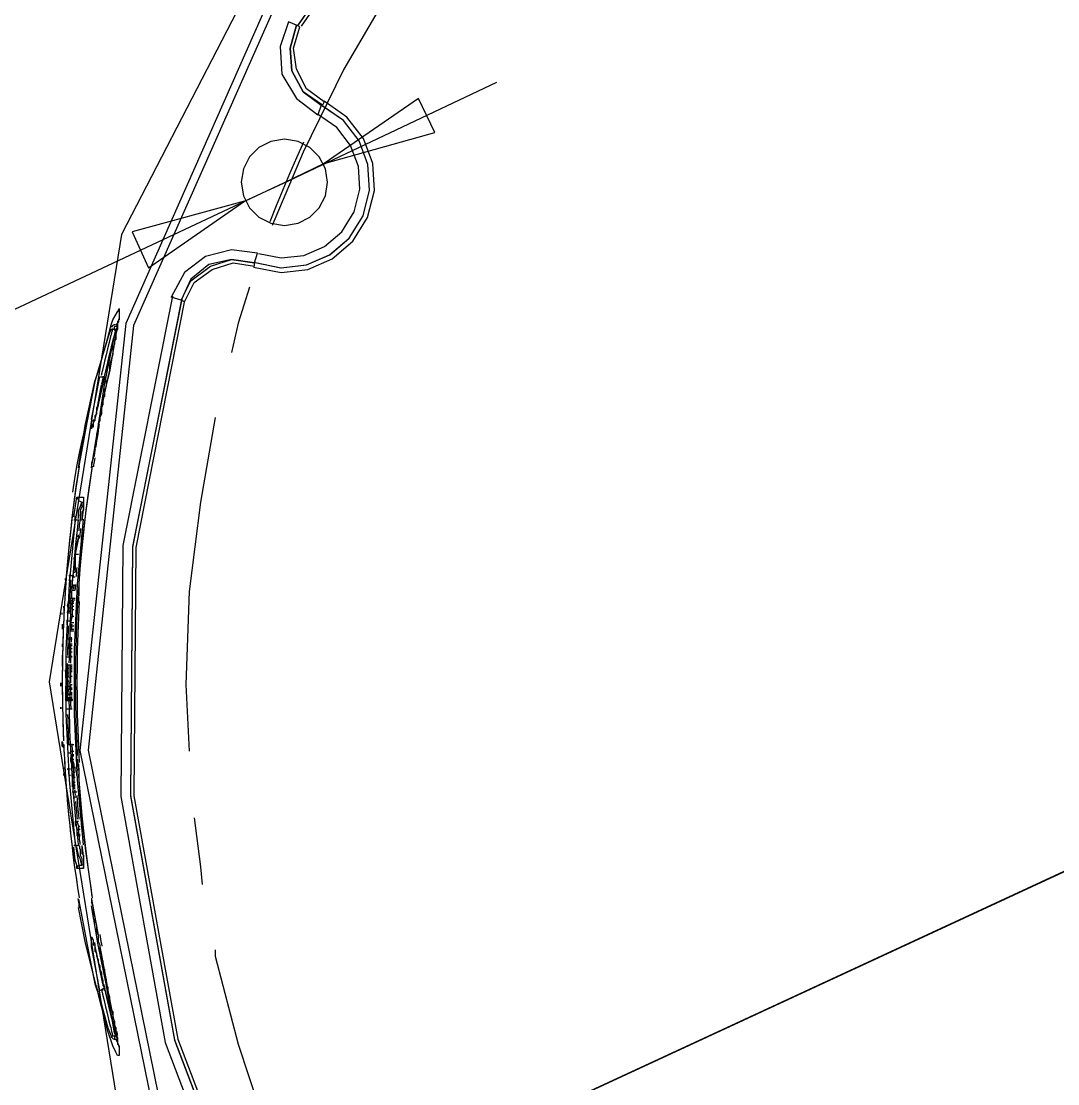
# Model space of a CAD drawing. Header units: millimetres. Extents: x -495897 to 1376592, y -28539 to 470976.
# Drawn here: x 504942 to 508448, y 206734 to 210327 of the extents above; entities that cross this region are included whole.
import ezdxf

# ---------------------------------------------------------------- set-up
doc = ezdxf.new("R2010")
doc.units = ezdxf.units.MM

msp = doc.modelspace()

# ---------------------------------------------------------------- linework, layer by layer
at = {"color": 0}
for p, q in [((506187.289, 210428.965), (506033.239, 210164.675)), ((505846.169, 210324.315), (505818.609, 210241.765)), ((505873.599, 210313.265), (505846.169, 210324.315)), ((505851.629, 210236.175), (505873.599, 210313.265)), ((505873.599, 210313.265), (505851.629, 210236.175)), ((505862.679, 210236.175), (505884.519, 210307.935)), ((505873.599, 210313.265), (505873.599, 210313.265)), ((505884.519, 210307.935), (505873.599, 210313.265)), ((505818.609, 210241.765), (505824.199, 210148.295)), ((505857.089, 210159.215), (505851.629, 210236.175)), ((505851.629, 210236.175), (505857.089, 210159.215)), ((505873.599, 210164.675), (505862.679, 210236.175)), ((505824.199, 210148.295), (505873.599, 210065.615)), ((505895.699, 210087.715), (505857.089, 210159.215)), ((505857.089, 210159.215), (505895.699, 210087.715)), ((505906.749, 210098.635), (505873.599, 210164.675)), ((506033.239, 210164.675), (505895.699, 209884.005)), ((505829.529, 209779.355), (506550.639, 210120.605)), ((505961.739, 210043.645), (505895.699, 210087.715)), ((505895.699, 210087.715), (505956.279, 210043.645)), ((505967.199, 210054.565), (505906.749, 210098.635)), ((505873.599, 210065.615), (505945.099, 210010.625)), ((505956.279, 210043.645), (505945.099, 210010.625)), ((505961.739, 210043.645), (505956.279, 210043.645)), ((505967.199, 210054.565), (505961.739, 210043.645)), ((506286.349, 210065.615), (505967.199, 209845.525)), ((506341.599, 209950.175), (506286.349, 210065.615)), ((506341.599, 209950.175), (506286.349, 210065.615)), ((505967.199, 209845.525), (506341.599, 209950.175)), ((505967.199, 209845.525), (506341.599, 209950.175)), ((505895.699, 209884.005), (505791.179, 209636.485)), ((505967.199, 209845.525), (505829.529, 209779.355)), ((505829.529, 209779.355), (504068.549, 208953.855)), ((505697.579, 209719.035), (505829.529, 209779.355)), ((505697.579, 209719.035), (505317.979, 209614.385)), ((505697.579, 209719.035), (505317.979, 209614.385)), ((505372.969, 209493.355), (505697.579, 209719.035)), ((505317.979, 209614.385), (505372.969, 209493.355)), ((505317.979, 209614.385), (505372.969, 209493.355)), ((505565.499, 209531.835), (505493.999, 209476.845)), ((505653.639, 209553.805), (505565.499, 209531.835)), ((505741.649, 209542.885), (505653.639, 209553.805)), ((505730.729, 209509.735), (505741.649, 209542.885)), ((505576.419, 209504.275), (505516.099, 209454.745)), ((505516.099, 209449.285), (505582.009, 209498.815)), ((505653.639, 209520.915), (505576.419, 209504.275)), ((505582.009, 209498.815), (505653.639, 209520.915)), ((505587.599, 209487.765), (505658.969, 209509.735)), ((505653.639, 209520.915), (505730.729, 209509.735)), ((505730.729, 209509.735), (505653.639, 209520.915)), ((505658.969, 209509.735), (505730.729, 209498.815)), ((505730.729, 209498.815), (505730.729, 209509.735)), ((505730.729, 209509.735), (505730.729, 209509.735)), ((505493.999, 209476.845), (505449.929, 209394.295)), ((505527.019, 209443.825), (505587.599, 209487.765)), ((505516.099, 209454.745), (505482.949, 209383.245)), ((505482.949, 209383.245), (505516.099, 209449.285)), ((505493.999, 209377.785), (505527.019, 209443.825)), ((505713.959, 209427.185), (505675.479, 209306.285)), ((505482.949, 209383.245), (505449.929, 209394.295)), ((505268.319, 209344.765), (505273.909, 209355.685)), ((505273.909, 209355.685), (505273.909, 209350.225)), ((505482.949, 209383.245), (505482.949, 209383.245)), ((505493.999, 209377.785), (505482.949, 209383.245)), ((505246.219, 209300.695), (505251.809, 209317.205)), ((505251.809, 209317.205), (505268.319, 209344.765)), ((505273.909, 209322.795), (505268.319, 209306.285)), ((505273.909, 209317.205), (505268.319, 209311.615)), ((505273.909, 209344.765), (505273.909, 209350.225)), ((505273.909, 209350.225), (505273.909, 209317.205)), ((505273.909, 209350.225), (505273.909, 209333.715)), ((505273.909, 209333.715), (505273.909, 209322.795)), ((505224.249, 209096.985), (505262.729, 209284.185)), ((505240.889, 209278.725), (505246.219, 209300.695)), ((505246.219, 209284.185), (505240.889, 209273.135)), ((505246.219, 209284.185), (505246.219, 209284.185)), ((505257.139, 209284.185), (505246.219, 209284.185)), ((505246.219, 209284.185), (505246.219, 209284.185)), ((505268.319, 209295.105), (505257.139, 209295.105)), ((505257.139, 209284.185), (505257.139, 209295.105)), ((505257.139, 209284.185), (505262.729, 209278.725)), ((505262.729, 209278.725), (505257.139, 209284.185)), ((505262.729, 209300.695), (505273.909, 209311.615)), ((505262.729, 209284.185), (505268.319, 209289.645)), ((505268.319, 209289.645), (505262.729, 209267.805)), ((505268.319, 209284.185), (505262.729, 209278.725)), ((505262.729, 209284.185), (505262.729, 209284.185)), ((505268.319, 209311.615), (505268.319, 209306.285)), ((505268.319, 209306.285), (505268.319, 209300.695)), ((505268.319, 209306.285), (505268.319, 209289.645)), ((505268.319, 209300.695), (505268.319, 209295.105)), ((505268.319, 209295.105), (505268.319, 209284.185)), ((505268.319, 209289.645), (505268.319, 209289.645)), ((505675.479, 209306.285), (505653.639, 209207.225)), ((505235.299, 209256.625), (505202.149, 209146.645)), ((505202.149, 209141.055), (505235.299, 209256.625)), ((505235.299, 209256.625), (505240.889, 209278.725)), ((505240.889, 209273.135), (505235.299, 209256.625)), ((505262.729, 209267.805), (505240.889, 209141.055)), ((505262.729, 209251.165), (505257.139, 209245.705)), ((505257.139, 209245.705), (505257.139, 209234.655)), ((505262.729, 209278.725), (505262.729, 209251.165)), ((505257.139, 209234.655), (505251.809, 209223.735)), ((505251.809, 209223.735), (505251.809, 209201.635)), ((505251.809, 209201.635), (505240.889, 209163.155)), ((505202.149, 209146.645), (505191.229, 209108.165)), ((505191.229, 209108.165), (505202.149, 209141.055)), ((505240.889, 209141.055), (505229.839, 209096.985)), ((505240.889, 209146.645), (505235.299, 209124.675)), ((505240.889, 209163.155), (505240.889, 209146.645)), ((505158.339, 208959.445), (505191.229, 209108.165)), ((505191.229, 209108.165), (505163.669, 208970.495)), ((505180.309, 208981.545), (505207.739, 209124.675)), ((505224.249, 209124.675), (505191.229, 208981.545)), ((505207.739, 209124.675), (505218.789, 209124.675)), ((505218.789, 209102.575), (505213.329, 209080.605)), ((505224.249, 209124.675), (505218.789, 209124.675)), ((505224.249, 209119.085), (505218.789, 209113.495)), ((505218.789, 209113.495), (505218.789, 209102.575)), ((505224.249, 209124.675), (505224.249, 209119.085)), ((505224.249, 209124.675), (505224.249, 209124.675)), ((505235.299, 209119.085), (505229.839, 209108.165)), ((505229.839, 209108.165), (505229.839, 209096.985)), ((505235.299, 209124.675), (505235.299, 209119.085)), ((505196.689, 209003.515), (505213.329, 209096.985)), ((505202.149, 208953.855), (505224.249, 209096.985)), ((505229.839, 209096.985), (505202.149, 208965.035)), ((505213.329, 209080.605), (505207.739, 209069.685)), ((505207.739, 209069.685), (505207.739, 209053.175)), ((505229.839, 209091.525), (505224.249, 209080.605)), ((505224.249, 209080.605), (505224.249, 209058.505)), ((505229.839, 209096.985), (505229.839, 209091.525)), ((505207.739, 209053.175), (505202.149, 209041.995)), ((505202.149, 209041.995), (505202.149, 209036.535)), ((505202.149, 209036.535), (505202.149, 209025.615)), ((505218.789, 209031.075), (505213.329, 209020.025)), ((505224.249, 209058.505), (505218.789, 209052.915)), ((505218.789, 209052.915), (505218.789, 209041.995)), ((505218.789, 209041.995), (505218.789, 209031.075)), ((505196.689, 208998.185), (505191.229, 208992.595)), ((505191.229, 208992.595), (505191.229, 208987.005)), ((505202.149, 209025.615), (505196.689, 209020.025)), ((505196.689, 209020.025), (505196.689, 209014.435)), ((505196.689, 209014.435), (505196.689, 209003.515)), ((505196.689, 209003.515), (505196.689, 208998.185)), ((505213.329, 208997.925), (505207.739, 208987.005)), ((505213.329, 209020.025), (505213.329, 209009.105)), ((505213.329, 209009.105), (505213.329, 208997.925)), ((505163.669, 208970.495), (505136.239, 208816.315)), ((505136.239, 208816.315), (505158.339, 208959.445)), ((505191.229, 208981.545), (505180.309, 208953.855)), ((505180.309, 208953.855), (505180.309, 208970.495)), ((505191.229, 208975.955), (505185.769, 208975.955)), ((505185.769, 208975.955), (505185.769, 208970.495)), ((505185.769, 208970.495), (505185.769, 208965.035)), ((505185.769, 208965.035), (505185.769, 208959.445)), ((505185.769, 208959.445), (505185.769, 208953.855)), ((505191.229, 208987.005), (505191.229, 208981.545)), ((505191.229, 208981.545), (505191.229, 208975.955)), ((505207.739, 208975.955), (505202.149, 208965.035)), ((505202.149, 208965.035), (505202.149, 208942.935)), ((505207.739, 208987.005), (505207.739, 208975.955)), ((505598.519, 208987.005), (505548.989, 208700.745)), ((505185.769, 208953.855), (505180.309, 208953.855)), ((505180.309, 208953.855), (505180.309, 208948.525)), ((505180.309, 208948.525), (505180.309, 208953.855)), ((505180.309, 208816.315), (505202.149, 208953.855)), ((505202.149, 208942.935), (505196.689, 208932.015)), ((505196.689, 208932.015), (505196.689, 208920.965)), ((505196.689, 208920.965), (505196.689, 208910.045)), ((505196.689, 208910.045), (505191.229, 208893.535)), ((505191.229, 208893.535), (505191.229, 208882.355)), ((505185.769, 208849.465), (505180.309, 208832.955)), ((505191.229, 208871.435), (505185.769, 208860.515)), ((505185.769, 208860.515), (505185.769, 208849.465)), ((505185.769, 208855.055), (505185.769, 208849.465)), ((505191.229, 208882.355), (505191.229, 208871.435)), ((505191.229, 208882.355), (505191.229, 208882.355)), ((505136.239, 208816.315), (505136.239, 208816.315)), ((505180.309, 208832.955), (505180.309, 208816.315)), ((505180.309, 208816.315), (505180.309, 208816.315)), ((505180.309, 208816.315), (505180.309, 208816.315)), ((505119.599, 208651.345), (505130.779, 208717.385)), ((505130.779, 208717.385), (505152.749, 208717.385)), ((505130.779, 208717.385), (505136.239, 208706.335)), ((505136.239, 208706.335), (505147.159, 208700.745)), ((505152.749, 208717.385), (505152.749, 208711.925)), ((505152.749, 208717.385), (505152.749, 208689.825)), ((505152.749, 208711.925), (505152.749, 208711.925)), ((505152.749, 208711.925), (505152.749, 208695.415)), ((505136.239, 208673.315), (505141.699, 208684.235)), ((505136.239, 208651.345), (505136.239, 208673.315)), ((505141.699, 208684.235), (505147.159, 208700.745)), ((505147.159, 208684.235), (505141.699, 208673.315)), ((505141.699, 208673.315), (505141.699, 208640.425)), ((505147.159, 208700.745), (505152.749, 208700.745)), ((505147.159, 208700.745), (505147.159, 208684.235)), ((505152.749, 208684.235), (505147.159, 208640.165)), ((505152.749, 208673.315), (505147.159, 208667.855)), ((505152.749, 208695.415), (505152.749, 208673.315)), ((505548.989, 208700.745), (505510.509, 208398.235)), ((505119.599, 208640.425), (505130.779, 208640.425)), ((505130.779, 208640.425), (505136.239, 208640.425)), ((505147.159, 208667.855), (505147.159, 208640.425)), ((505147.159, 208640.425), (505147.159, 208640.425)), ((505130.779, 208607.275), (505141.699, 208607.275)), ((505136.239, 208585.175), (505125.189, 208541.105)), ((505136.239, 208579.845), (505125.189, 208524.725)), ((505130.779, 208585.175), (505136.239, 208585.175)), ((505136.239, 208579.845), (505141.699, 208579.845)), ((505125.189, 208524.725), (505136.239, 208524.725)), ((505125.189, 208524.725), (505125.189, 208475.195)), ((505119.599, 208513.675), (505125.189, 208464.145)), ((505103.349, 208453.225), (505119.599, 208453.225)), ((505119.599, 208464.145), (505125.189, 208464.145)), ((505125.189, 208475.195), (505130.779, 208475.195)), ((505092.169, 208436.715), (505092.169, 208442.305)), ((505092.169, 208442.305), (505092.169, 208425.665)), ((505103.349, 208436.715), (505108.679, 208436.715)), ((505108.679, 208436.715), (505108.679, 208436.715)), ((505114.269, 208447.635), (505125.189, 208447.635)), ((505114.269, 208420.205), (505125.189, 208420.205)), ((505092.169, 208414.615), (505086.709, 208403.565)), ((505114.269, 208403.565), (505125.189, 208403.565)), ((505136.239, 208381.725), (505136.239, 208359.625)), ((505510.509, 208398.235), (505499.459, 208084.545)), ((505086.709, 208343.245), (505086.709, 208348.575)), ((505086.709, 208348.575), (505086.709, 208337.655)), ((505103.349, 208370.545), (505097.759, 208348.575)), ((505103.349, 208354.165), (505097.759, 208326.475)), ((505108.679, 208376.135), (505103.349, 208359.625)), ((505103.349, 208370.545), (505103.349, 208370.545)), ((505103.349, 208370.545), (505103.349, 208348.575)), ((505103.349, 208359.625), (505108.679, 208359.625)), ((505103.349, 208359.625), (505103.349, 208359.625)), ((505103.349, 208359.625), (505103.349, 208332.065)), ((505103.349, 208354.165), (505103.349, 208354.165)), ((505103.349, 208348.575), (505103.349, 208348.575)), ((505103.349, 208348.575), (505103.349, 208332.065)), ((505108.679, 208376.135), (505125.189, 208376.135)), ((505114.269, 208370.545), (505108.679, 208365.215)), ((505108.679, 208365.215), (505108.679, 208359.625)), ((505114.269, 208359.625), (505108.679, 208354.165)), ((505108.679, 208354.165), (505114.269, 208354.165)), ((505108.679, 208354.165), (505108.679, 208282.665)), ((505114.269, 208376.135), (505114.269, 208376.135)), ((505114.269, 208376.135), (505114.269, 208376.135)), ((505114.269, 208376.135), (505114.269, 208315.555)), ((505114.269, 208370.545), (505125.189, 208370.545)), ((505114.269, 208365.215), (505119.599, 208365.215)), ((505114.269, 208359.625), (505114.269, 208359.625)), ((505114.269, 208359.625), (505119.599, 208359.625)), ((505114.269, 208348.575), (505119.599, 208348.575)), ((505081.249, 208321.145), (505081.249, 208326.475)), ((505081.249, 208321.145), (505081.249, 208326.475)), ((505086.709, 208337.655), (505086.709, 208326.475)), ((505086.709, 208326.475), (505086.709, 208310.095)), ((505097.759, 208326.475), (505108.679, 208326.475)), ((505103.349, 208343.245), (505114.269, 208343.245)), ((505103.349, 208332.065), (505103.349, 208332.065)), ((505108.679, 208332.065), (505103.349, 208332.065)), ((505103.349, 208332.065), (505108.679, 208332.065)), ((505103.349, 208332.065), (505103.349, 208332.065)), ((505108.679, 208321.145), (505114.269, 208321.145)), ((505114.269, 208315.555), (505108.679, 208293.585)), ((505114.269, 208337.655), (505119.599, 208337.655)), ((505114.269, 208315.555), (505119.599, 208315.555)), ((505081.249, 208287.995), (505081.249, 208271.485)), ((505097.759, 208299.175), (505108.679, 208299.175)), ((505097.759, 208277.075), (505097.759, 208277.075)), ((505097.759, 208277.075), (505103.349, 208277.075)), ((505108.679, 208299.175), (505108.679, 208299.175)), ((505108.679, 208293.585), (505119.599, 208293.585)), ((505108.679, 208293.585), (505108.679, 208266.025)), ((505108.679, 208287.995), (505108.679, 208287.995)), ((505108.679, 208287.995), (505108.679, 208287.995)), ((505108.679, 208282.665), (505119.599, 208282.665)), ((505108.679, 208282.665), (505108.679, 208282.665)), ((505103.349, 208238.595), (505114.269, 208238.595)), ((505108.679, 208271.485), (505119.599, 208271.485)), ((505108.679, 208266.025), (505119.599, 208266.025)), ((505081.249, 208222.085), (505081.249, 208211.035)), ((505103.349, 208222.085), (505114.269, 208222.085)), ((505108.679, 208222.085), (505108.679, 208178.015)), ((505108.679, 208216.495), (505114.269, 208216.495)), ((505108.679, 208205.575), (505114.269, 208205.575)), ((505081.249, 208183.605), (505081.249, 208144.995)), ((505092.169, 208178.015), (505114.269, 208178.015)), ((505097.759, 208194.525), (505097.759, 208194.525)), ((505108.679, 208194.525), (505114.269, 208194.525)), ((505114.269, 208178.015), (505108.679, 208178.015)), ((505092.169, 208150.455), (505092.169, 208150.455)), ((505092.169, 208150.455), (505114.269, 208150.455)), ((505092.169, 208128.355), (505092.169, 208133.945)), ((505092.169, 208133.945), (505097.759, 208133.945)), ((505097.759, 208139.535), (505097.759, 208139.535)), ((505097.759, 208139.535), (505103.349, 208139.535)), ((505097.759, 208139.535), (505103.349, 208139.535)), ((505097.759, 208139.535), (505097.759, 208123.025)), ((505097.759, 208139.535), (505097.759, 208095.465)), ((505097.759, 208139.535), (505097.759, 208139.535)), ((505103.349, 208150.455), (505103.349, 208150.455)), ((505103.349, 208150.455), (505103.349, 208133.945)), ((505103.349, 208150.455), (505108.679, 208150.455)), ((505103.349, 208133.945), (505103.349, 208133.945)), ((505103.349, 208133.945), (505103.349, 208133.945)), ((505103.349, 208133.945), (505103.349, 208106.515)), ((505103.349, 208133.945), (505103.349, 208133.945)), ((505108.679, 208150.455), (505108.679, 208150.455)), ((505108.679, 208150.455), (505114.269, 208150.455)), ((505108.679, 208150.455), (505108.679, 208112.105)), ((505108.679, 208144.995), (505114.269, 208144.995)), ((505108.679, 208139.535), (505114.269, 208139.535)), ((505108.679, 208133.945), (505114.269, 208133.945)), ((505092.169, 208128.355), (505092.169, 208128.355)), ((505092.169, 208128.355), (505097.759, 208128.355)), ((505092.169, 208128.355), (505092.169, 208106.515)), ((505092.169, 208128.355), (505092.169, 208128.355)), ((505097.759, 208123.025), (505092.169, 208117.435)), ((505092.169, 208117.435), (505097.759, 208117.435)), ((505092.169, 208106.515), (505092.169, 208106.515)), ((505097.759, 208123.025), (505097.759, 208123.025)), ((505097.759, 208123.025), (505103.349, 208123.025)), ((505097.759, 208123.025), (505097.759, 208095.465)), ((505097.759, 208111.975), (505103.349, 208111.975)), ((505097.759, 208106.515), (505097.759, 208106.515)), ((505097.759, 208095.465), (505103.349, 208095.465)), ((505097.759, 208095.465), (505097.759, 208095.465)), ((505103.349, 208128.355), (505103.349, 208128.355)), ((505103.349, 208117.435), (505103.349, 208117.435)), ((505103.349, 208106.515), (505108.679, 208106.515)), ((505108.679, 208128.355), (505114.269, 208128.355)), ((505108.679, 208111.975), (505114.269, 208111.975)), ((505075.659, 208090.005), (505075.659, 208078.955)), ((505075.659, 208078.955), (505075.659, 208090.005)), ((505092.169, 208078.955), (505092.169, 208078.955)), ((505092.169, 208078.955), (505092.169, 208045.935)), ((505092.169, 208062.445), (505092.169, 208062.445)), ((505097.759, 208078.955), (505097.759, 208078.955)), ((505097.759, 208078.955), (505108.679, 208078.955)), ((505097.759, 208078.955), (505097.759, 208035.015)), ((505097.759, 208078.955), (505097.759, 208045.935)), ((505097.759, 208062.445), (505097.759, 208062.445)), ((505097.759, 208062.445), (505103.349, 208062.445)), ((505103.349, 208090.005), (505108.679, 208090.005)), ((505103.349, 208090.005), (505103.349, 208068.035)), ((505103.349, 208073.365), (505114.269, 208073.365)), ((505103.349, 208062.445), (505103.349, 208068.035)), ((505103.349, 208068.035), (505114.269, 208068.035)), ((505103.349, 208062.445), (505103.349, 208062.445)), ((505103.349, 208062.445), (505103.349, 208051.395)), ((505103.349, 208062.445), (505103.349, 208062.445)), ((505108.679, 208084.545), (505114.269, 208084.545)), ((505108.679, 208084.545), (505108.679, 208051.395)), ((509836.129, 208084.545), (505317.979, 205993.105)), ((505499.459, 208084.545), (505510.509, 207858.735)), ((505901.159, 206262.725), (509836.129, 208084.545)), ((505092.169, 208045.935), (505092.169, 208034.885)), ((505097.759, 208045.935), (505092.169, 208035.015)), ((505092.169, 208035.015), (505092.169, 208029.555)), ((505092.169, 208034.885), (505114.269, 208034.885)), ((505092.169, 208029.555), (505114.269, 208029.555)), ((505097.759, 208051.395), (505114.269, 208051.395)), ((505097.759, 208045.935), (505097.759, 208045.935)), ((505097.759, 208040.475), (505114.269, 208040.475)), ((505114.269, 208034.885), (505097.759, 208034.885)), ((505108.679, 208051.395), (505103.349, 208051.395)), ((505103.349, 208051.395), (505103.349, 208045.935)), ((505103.349, 208045.935), (505114.269, 208045.935)), ((505108.679, 208056.855), (505114.269, 208056.855)), ((505108.679, 208051.395), (505108.679, 208051.395)), ((505114.269, 208051.395), (505108.679, 208051.395)), ((505114.269, 208034.885), (505114.269, 208029.555)), ((505114.269, 208034.885), (505114.269, 208034.885)), ((505075.659, 208007.455), (505075.659, 208001.865)), ((505075.659, 208001.865), (505075.659, 208007.455)), ((505092.169, 208001.865), (505114.269, 208001.865)), ((505097.759, 207979.895), (505092.169, 207979.895)), ((505097.759, 207979.895), (505097.759, 207979.895)), ((505081.249, 207891.885), (505081.249, 207875.245)), ((505081.249, 207875.245), (505081.249, 207891.885)), ((505081.249, 207891.885), (505086.709, 207869.915)), ((505081.249, 207886.425), (505081.249, 207891.885)), ((505081.249, 207875.245), (505081.249, 207886.425)), ((505097.759, 207880.835), (505119.599, 207880.835)), ((505086.709, 207869.915), (505081.249, 207875.245)), ((505103.349, 207853.275), (505108.679, 207853.275)), ((505108.679, 207858.735), (505108.679, 207858.735)), ((505108.679, 207858.735), (505119.599, 207858.735)), ((505114.269, 207847.815), (505114.269, 207847.815)), ((505114.269, 207847.815), (505119.599, 207847.815)), ((505114.269, 207847.815), (505114.269, 207831.435)), ((505114.269, 207842.355), (505119.599, 207842.355)), ((505114.269, 207842.355), (505114.269, 207825.845)), ((505130.779, 207825.845), (505130.779, 207842.355)), ((505108.679, 207836.765), (505108.679, 207836.765)), ((505108.679, 207836.765), (505114.269, 207836.765)), ((505108.679, 207836.765), (505108.679, 207825.845)), ((505108.679, 207831.435), (505119.599, 207831.435)), ((505108.679, 207825.845), (505114.269, 207825.845)), ((505108.679, 207825.845), (505114.269, 207809.335)), ((505114.269, 207831.435), (505119.599, 207814.665)), ((505114.269, 207825.845), (505114.269, 207825.845)), ((505114.269, 207825.845), (505114.269, 207803.745)), ((505114.269, 207825.845), (505114.269, 207825.845)), ((505114.269, 207814.925), (505114.269, 207814.925)), ((505114.269, 207809.335), (505114.269, 207809.335)), ((505119.599, 207814.925), (505119.599, 207814.925)), ((505119.599, 207814.665), (505119.599, 207803.745)), ((505136.239, 207814.925), (505136.239, 207798.285)), ((505086.709, 207798.285), (505086.709, 207803.745)), ((505086.709, 207803.745), (505086.709, 207798.285)), ((505086.709, 207776.185), (505086.709, 207781.775)), ((505086.709, 207781.775), (505086.709, 207776.185)), ((505108.679, 207798.285), (505097.759, 207798.285)), ((505108.679, 207776.185), (505103.349, 207776.185)), ((505114.269, 207803.745), (505125.189, 207803.745)), ((505114.269, 207781.775), (505114.269, 207781.775)), ((505114.269, 207781.775), (505119.599, 207781.775)), ((505114.269, 207781.775), (505114.269, 207754.345)), ((505114.269, 207781.775), (505119.599, 207765.265)), ((505114.269, 207770.855), (505114.269, 207770.855)), ((505119.599, 207787.365), (505125.189, 207787.365)), ((505119.599, 207787.365), (505119.599, 207743.295)), ((505119.599, 207770.855), (505125.189, 207770.855)), ((505130.779, 207776.185), (505130.779, 207792.825)), ((505114.269, 207754.345), (505114.269, 207754.345)), ((505114.269, 207754.345), (505114.269, 207737.705)), ((505119.599, 207765.265), (505119.599, 207765.265)), ((505119.599, 207765.265), (505119.599, 207732.245)), ((505119.599, 207754.345), (505119.599, 207754.345)), ((505119.599, 207754.345), (505125.189, 207754.345)), ((505125.189, 207743.295), (505119.599, 207743.295)), ((505119.599, 207743.295), (505125.189, 207743.295)), ((505119.599, 207743.295), (505119.599, 207743.295)), ((505119.599, 207737.705), (505125.189, 207737.705)), ((505114.269, 207721.195), (505130.779, 207721.195)), ((505119.599, 207732.245), (505125.189, 207732.245)), ((505119.599, 207704.685), (505130.779, 207704.685)), ((505125.189, 207682.715), (505119.599, 207682.715)), ((505527.019, 207633.185), (505548.989, 207468.085)), ((505125.189, 207622.135), (505136.239, 207622.135)), ((505125.189, 207622.135), (505125.189, 207611.215)), ((505125.189, 207611.215), (505130.779, 207611.215)), ((505125.189, 207611.215), (505130.779, 207600.165)), ((505130.779, 207622.135), (505136.239, 207605.625)), ((505130.779, 207600.165), (505130.779, 207600.165)), ((505130.779, 207600.165), (505130.779, 207589.115)), ((505130.779, 207594.705), (505130.779, 207594.705)), ((505130.779, 207594.705), (505130.779, 207594.705)), ((505130.779, 207594.705), (505130.779, 207572.735)), ((505136.239, 207594.705), (505130.779, 207589.115)), ((505136.239, 207605.625), (505141.699, 207605.625)), ((505136.239, 207605.625), (505136.239, 207572.735)), ((505136.239, 207594.705), (505141.699, 207594.705)), ((505130.779, 207589.115), (505130.779, 207589.115)), ((505130.779, 207572.735), (505130.779, 207572.735)), ((505130.779, 207572.735), (505130.779, 207572.735)), ((505136.239, 207578.065), (505141.699, 207578.065)), ((505141.699, 207572.735), (505136.239, 207572.735)), ((505136.239, 207572.735), (505141.699, 207572.735)), ((505136.239, 207572.735), (505136.239, 207572.735)), ((505119.599, 207539.715), (505130.779, 207539.715)), ((505125.189, 207490.055), (505119.599, 207534.125)), ((505130.779, 207539.715), (505136.239, 207539.715)), ((505136.239, 207506.565), (505130.779, 207534.125)), ((505141.699, 207528.665), (505141.699, 207506.565)), ((505147.159, 207539.715), (505147.159, 207517.745)), ((505147.159, 207539.715), (505147.159, 207539.715)), ((505147.159, 207539.715), (505152.749, 207495.645)), ((505130.779, 207473.675), (505125.189, 207490.055)), ((505141.699, 207495.645), (505136.239, 207506.565)), ((505141.699, 207506.565), (505147.159, 207495.645)), ((505147.159, 207473.675), (505141.699, 207495.645)), ((505147.159, 207517.745), (505147.159, 207512.155)), ((505147.159, 207512.155), (505152.749, 207506.565)), ((505147.159, 207495.645), (505147.159, 207473.675)), ((505152.749, 207506.565), (505152.749, 207484.595)), ((505152.749, 207495.645), (505152.749, 207462.495)), ((505152.749, 207484.595), (505152.749, 207468.085)), ((505130.779, 207462.495), (505136.239, 207473.675)), ((505130.779, 207462.495), (505130.779, 207473.675)), ((505152.749, 207462.495), (505130.779, 207462.495)), ((505136.239, 207473.675), (505147.159, 207473.675)), ((505152.749, 207473.675), (505147.159, 207473.675)), ((505147.159, 207473.675), (505147.159, 207473.675)), ((505152.749, 207468.085), (505152.749, 207462.495)), ((505152.749, 207462.495), (505152.749, 207468.085)), ((505152.749, 207462.495), (505152.749, 207462.495)), ((505548.989, 207468.085), (505554.449, 207407.505)), ((505136.239, 207358.105), (505163.669, 207209.385)), ((505136.239, 207358.105), (505136.239, 207358.105)), ((505180.309, 207358.105), (505180.309, 207346.925)), ((505180.309, 207358.105), (505180.309, 207358.105)), ((505180.309, 207358.105), (505180.309, 207358.105)), ((505180.309, 207358.105), (505202.149, 207236.945)), ((505180.309, 207346.925), (505185.769, 207330.545)), ((505158.339, 207214.975), (505136.239, 207330.545)), ((505202.149, 207204.055), (505180.309, 207336.005)), ((505185.769, 207330.545), (505185.769, 207308.445)), ((505185.769, 207308.445), (505191.229, 207297.525)), ((505191.229, 207297.525), (505191.229, 207286.475)), ((505191.229, 207286.475), (505196.689, 207269.965)), ((505196.689, 207269.965), (505196.689, 207259.045)), ((505180.309, 207198.465), (505180.309, 207231.355)), ((505180.309, 207231.355), (505185.769, 207220.435)), ((505196.689, 207259.045), (505196.689, 207247.865)), ((505196.689, 207247.865), (505202.149, 207236.945)), ((505202.149, 207236.945), (505202.149, 207225.895)), ((505196.689, 207060.925), (505158.339, 207214.975)), ((505163.669, 207209.385), (505191.229, 207071.845)), ((505180.309, 207225.895), (505180.309, 207225.895)), ((505180.309, 207225.895), (505185.769, 207220.435)), ((505207.739, 207049.745), (505180.309, 207198.465)), ((505185.769, 207220.435), (505185.769, 207209.385)), ((505185.769, 207220.435), (505185.769, 207209.515)), ((505185.769, 207209.385), (505185.769, 207204.055)), ((505185.769, 207204.055), (505191.229, 207204.055)), ((505191.229, 207204.055), (505191.229, 207181.955)), ((505191.229, 207198.465), (505224.249, 207049.745)), ((505202.149, 207225.895), (505202.149, 207214.975)), ((505202.149, 207214.975), (505207.739, 207204.055)), ((505229.839, 207071.845), (505202.149, 207204.055)), ((505207.739, 207204.055), (505207.739, 207181.955)), ((505207.739, 207198.465), (505229.839, 207082.895)), ((505191.229, 207181.955), (505196.689, 207176.365)), ((505196.689, 207176.365), (505196.689, 207170.905)), ((505218.789, 207071.845), (505196.689, 207176.365)), ((505196.689, 207170.905), (505196.689, 207165.315)), ((505196.689, 207165.315), (505202.149, 207154.395)), ((505207.739, 207181.955), (505213.329, 207170.905)), ((505213.329, 207170.905), (505213.329, 207159.985)), ((505213.329, 207159.985), (505218.789, 207148.805)), ((505598.519, 207187.415), (505598.519, 207165.315)), ((505598.519, 207165.315), (505675.479, 206868.265)), ((505202.149, 207154.395), (505202.149, 207148.805)), ((505202.149, 207148.805), (505202.149, 207143.475)), ((505202.149, 207143.475), (505207.739, 207132.295)), ((505207.739, 207132.295), (505207.739, 207121.375)), ((505218.789, 207148.805), (505218.789, 207137.885)), ((505218.789, 207137.885), (505218.789, 207126.835)), ((505218.789, 207126.835), (505224.249, 207121.375)), ((505207.739, 207121.375), (505213.329, 207110.325)), ((505213.329, 207110.325), (505213.329, 207099.405)), ((505213.329, 207099.405), (505218.789, 207082.895)), ((505224.249, 207121.375), (505224.249, 207110.325)), ((505224.249, 207110.325), (505224.249, 207099.405)), ((505224.249, 207099.405), (505229.839, 207088.225)), ((505229.839, 207088.225), (505229.839, 207077.305)), ((505191.229, 207071.845), (505207.739, 207022.315)), ((505207.739, 207049.745), (505218.789, 207055.335)), ((505218.789, 207082.895), (505218.789, 207071.975)), ((505218.789, 207071.845), (505218.789, 207066.385)), ((505218.789, 207066.385), (505224.249, 207060.925)), ((505218.789, 207049.745), (505218.789, 207055.335)), ((505218.789, 207049.745), (505218.789, 207055.335)), ((505224.249, 207055.335), (505218.789, 207055.335)), ((505224.249, 207060.925), (505224.249, 207049.745)), ((505229.839, 207082.895), (505235.299, 207049.745)), ((505229.839, 207077.305), (505229.839, 207071.845)), ((505229.839, 207071.845), (505235.299, 207060.925)), ((505257.139, 206906.745), (505229.839, 207071.845)), ((505235.299, 207060.925), (505235.299, 207044.415)), ((505235.299, 206912.205), (505202.149, 207038.825)), ((505207.739, 207049.745), (505207.739, 207049.745)), ((505207.739, 207049.745), (505207.739, 207049.745)), ((505207.739, 207022.315), (505235.299, 206923.255)), ((505224.249, 207049.745), (505224.249, 207049.745)), ((505235.299, 207049.745), (505262.729, 206912.205)), ((505235.299, 207044.415), (505240.889, 207027.775)), ((505240.889, 207027.775), (505240.889, 207011.265)), ((505240.889, 207011.265), (505246.219, 206983.835)), ((505246.219, 206983.835), (505251.809, 206978.245)), ((505251.809, 206978.245), (505251.809, 206956.275)), ((505251.809, 206956.275), (505257.139, 206945.355)), ((505257.139, 206945.355), (505257.139, 206928.845)), ((505235.299, 206923.255), (505246.219, 206895.695)), ((505251.809, 206862.675), (505235.299, 206912.205)), ((505257.139, 206928.845), (505262.729, 206923.255)), ((505262.729, 206923.255), (505262.729, 206917.795)), ((505262.729, 206917.795), (505262.729, 206912.205)), ((505262.729, 206912.205), (505262.729, 206906.745)), ((505262.729, 206912.205), (505268.319, 206884.775)), ((505246.219, 206895.695), (505246.219, 206890.105)), ((505246.219, 206895.695), (505257.139, 206895.695)), ((505262.729, 206895.695), (505257.139, 206906.745)), ((505262.729, 206895.695), (505257.139, 206895.695)), ((505257.139, 206895.695), (505262.729, 206895.695)), ((505257.139, 206895.695), (505257.139, 206884.775)), ((505257.139, 206895.695), (505257.139, 206895.695)), ((505257.139, 206884.775), (505268.319, 206884.775)), ((505262.729, 206906.745), (505262.729, 206901.285)), ((505262.729, 206901.285), (505262.729, 206895.695)), ((505262.729, 206895.695), (505268.319, 206890.105)), ((505262.729, 206895.695), (505262.729, 206895.695)), ((505262.729, 206895.695), (505268.319, 206884.775)), ((505273.909, 206862.675), (505262.729, 206884.775)), ((505268.319, 206890.105), (505268.319, 206884.775)), ((505268.319, 206884.775), (505268.319, 206884.775)), ((505268.319, 206884.775), (505268.319, 206868.265)), ((505268.319, 206884.775), (505268.319, 206873.855)), ((505268.319, 206873.855), (505273.909, 206857.215)), ((505262.729, 206840.705), (505251.809, 206862.675)), ((505262.729, 206840.705), (505251.809, 206862.675)), ((505268.319, 206829.785), (505262.729, 206840.705)), ((505268.319, 206829.785), (505262.729, 206840.705)), ((505268.319, 206868.265), (505268.319, 206868.265)), ((505268.319, 206868.265), (505273.909, 206862.675)), ((505273.909, 206862.675), (505273.909, 206829.785)), ((505273.909, 206857.215), (505273.909, 206829.785)), ((505675.479, 206868.265), (505774.539, 206571.085)), ((505273.909, 206829.785), (505268.319, 206829.785)), ((505273.909, 206829.785), (505268.319, 206829.785))]:
    msp.add_line(p, q, dxfattribs=at)
for points in [[(509822.349, 212877.905), (508309.929, 212633.895), (506996.279, 211954.645), (505960.439, 210918.805), (505281.189, 209605.285), (505037.179, 208092.735)], [(510817.499, 212671.855), (509366.959, 212757.655), (508004.559, 212412.115), (506815.319, 211686.975), (505883.999, 210634.235), (505295.879, 209305.375)], [(510811.779, 212644.945), (509369.689, 212730.225), (508015.219, 212386.765), (506832.869, 211666.045), (505907.139, 210619.415), (505322.399, 209298.355)], [(509270.369, 212585.535), (508437.069, 212402.235), (507662.659, 212070.865), (506965.729, 211604.035), (506364.609, 211013.965), (505878.019, 210313.265)], [(509270.369, 212585.535), (508437.589, 212402.235), (507663.439, 212071.255), (506966.769, 211604.815), (506365.649, 211015.395), (505878.799, 210315.215)], [(509271.669, 212574.355), (508440.839, 212391.705), (507668.769, 212061.505), (506973.659, 211596.235), (506374.099, 211008.245), (505888.549, 210309.755)], [(506098.239, 209669.375), (506120.209, 209756.085), (506115.009, 209842.535), (506084.849, 209922.745), (506031.939, 209991.255), (505958.359, 210042.215)], [(506098.239, 209669.375), (506120.079, 209755.955), (506115.009, 209842.015), (506085.239, 209922.225), (506032.589, 209990.735), (505959.399, 210041.825)], [(506113.449, 209663.005), (506136.589, 209754.395), (506131.259, 209845.525), (506099.669, 209930.155), (506044.029, 210002.565), (505966.809, 210056.515)], [(506067.949, 209682.245), (506087.319, 209759.075), (506082.639, 209835.515), (506055.989, 209906.625), (506009.189, 209967.335), (505944.059, 210012.445)], [(505832.389, 209928.075), (505786.369, 209920.665), (505746.329, 209899.865), (505714.739, 209868.275), (505694.069, 209828.365), (505686.659, 209782.215)], [(505978.249, 209782.215), (505970.839, 209828.365), (505950.039, 209868.275), (505918.449, 209899.865), (505878.409, 209920.665), (505832.389, 209928.075)], [(505897.389, 209917.935), (505873.209, 209864.505), (505849.679, 209810.815), (505826.669, 209756.995), (505804.569, 209702.785), (505782.989, 209648.315)], [(505686.659, 209782.215), (505694.069, 209736.195), (505714.739, 209696.155), (505746.329, 209664.565), (505786.369, 209643.895), (505832.389, 209636.485)], [(505832.389, 209636.485), (505878.539, 209643.895), (505918.449, 209664.565), (505950.039, 209696.155), (505970.839, 209736.195), (505978.249, 209782.215)], [(505744.379, 209541.975), (505821.989, 209526.505), (505898.169, 209534.955), (505967.849, 209565.115), (506026.089, 209615.035), (506067.949, 209682.245)], [(505728.389, 209495.045), (505820.949, 209476.975), (505911.559, 209487.245), (505994.499, 209523.385), (506063.789, 209582.795), (506113.449, 209663.005)], [(505732.939, 209511.035), (505820.689, 209493.485), (505906.749, 209503.105), (505985.399, 209537.165), (506051.179, 209593.455), (506098.239, 209669.375)], [(505734.109, 209510.645), (505821.599, 209493.485), (505907.399, 209503.235), (505985.789, 209537.425), (506051.309, 209593.585), (506098.239, 209669.375)], [(505453.439, 209397.025), (505286.129, 208553.975), (505279.239, 207705.595), (505428.739, 206873.855), (505730.599, 206080.855), (506180.919, 205348.825)], [(505484.899, 209387.535), (505319.019, 208550.595), (505312.129, 207708.325), (505460.589, 206882.695), (505760.239, 206095.415), (506207.179, 205368.585)], [(505484.379, 209385.455), (505318.759, 208548.775), (505312.259, 207707.025), (505460.719, 206881.785), (505760.369, 206095.025), (506207.179, 205368.585)], [(505494.909, 209382.465), (505329.679, 208547.865), (505323.179, 207708.065), (505471.379, 206884.775), (505770.379, 206099.965), (506216.149, 205375.345)], [(505295.879, 209305.375), (505140.919, 207860.555), (505421.069, 206483.205), (506088.489, 205260.685), (507095.599, 204280.355), (508394.689, 203629.315)], [(505322.399, 209298.355), (505168.349, 207861.985), (505446.809, 206492.695), (506110.329, 205277.325), (507111.589, 204302.715), (508403.139, 203655.705)], [(505262.729, 209288.345), (505254.669, 209256.885), (505246.739, 209225.425), (505239.069, 209193.965), (505231.529, 209162.375), (505224.249, 209130.785)], [(505260.259, 209300.695), (505256.879, 209300.305), (505253.759, 209299.135), (505251.029, 209297.185), (505248.689, 209294.715), (505247.129, 209291.595)], [(505251.419, 209287.565), (505250.769, 209284.965), (505249.989, 209282.365), (505249.339, 209279.635), (505248.689, 209277.035), (505248.039, 209274.305)], [(505262.209, 209284.835), (505260.779, 209279.505), (505259.479, 209274.305), (505258.049, 209268.975), (505256.749, 209263.775), (505255.449, 209258.575)], [(505268.839, 209292.895), (505267.279, 209291.595), (505265.979, 209290.165), (505264.809, 209288.605), (505263.899, 209286.785), (505263.249, 209284.965)], [(505267.409, 209301.085), (505267.019, 209300.045), (505266.499, 209298.875), (505266.109, 209297.835), (505265.719, 209296.665), (505265.199, 209295.495)], [(505244.659, 209261.305), (505239.329, 209240.375), (505234.129, 209219.315), (505229.059, 209198.385), (505223.989, 209177.325), (505219.049, 209156.135)], [(505255.449, 209258.575), (505250.119, 209237.645), (505244.789, 209216.715), (505239.719, 209195.785), (505234.649, 209174.725), (505229.839, 209153.795)], [(505248.039, 209274.305), (505247.389, 209271.835), (505246.739, 209269.235), (505245.959, 209266.635), (505245.309, 209263.905), (505244.659, 209261.305)], [(505216.189, 209143.005), (505215.409, 209140.275), (505214.759, 209137.545), (505214.239, 209134.815), (505213.589, 209132.085), (505212.939, 209129.225)], [(505219.049, 209156.135), (505218.529, 209153.535), (505217.879, 209150.935), (505217.359, 209148.335), (505216.709, 209145.605), (505216.189, 209143.005)], [(505226.719, 209140.535), (505226.069, 209137.805), (505225.549, 209135.075), (505224.899, 209132.345), (505224.379, 209129.615), (505223.729, 209127.015)], [(505229.839, 209153.795), (505229.189, 209151.065), (505228.669, 209148.465), (505228.019, 209145.735), (505227.369, 209143.135), (505226.719, 209140.535)], [(505219.439, 209124.805), (505218.269, 209119.865), (505216.969, 209114.925), (505215.799, 209109.985), (505214.629, 209104.915), (505213.459, 209099.845)], [(505160.809, 208962.825), (505149.499, 208917.715), (505139.359, 208872.215), (505130.389, 208826.585), (505122.329, 208780.695), (505115.569, 208734.675)], [(505185.509, 208980.635), (505185.249, 208978.815), (505184.989, 208977.125), (505184.729, 208975.435), (505184.599, 208973.745), (505184.469, 208972.185)], [(505205.919, 208965.295), (505205.139, 208960.225), (505204.229, 208955.025), (505203.319, 208949.825), (505202.409, 208944.755), (505201.499, 208939.555)], [(505202.929, 208942.025), (505200.979, 208930.845), (505199.029, 208919.535), (505197.209, 208908.355), (505195.259, 208897.175), (505193.439, 208885.995)], [(505191.099, 208850.375), (505190.189, 208844.265), (505189.149, 208838.285), (505188.239, 208832.175), (505187.199, 208826.065), (505186.289, 208819.825)], [(505192.399, 208880.405), (505191.489, 208875.205), (505190.579, 208870.005), (505189.799, 208864.805), (505188.889, 208859.475), (505188.109, 208854.275)], [(505137.669, 208821.645), (505126.749, 208747.805), (505116.999, 208673.705), (505108.419, 208599.475), (505101.009, 208525.115), (505094.639, 208450.625)], [(505137.669, 208822.035), (505132.469, 208787.325), (505127.399, 208752.615), (505122.589, 208717.775), (505118.169, 208682.935), (505113.879, 208648.095)], [(505182.129, 208822.425), (505170.429, 208743.255), (505160.029, 208663.955), (505150.929, 208584.525), (505143.259, 208504.965), (505137.019, 208425.275)], [(505182.129, 208822.035), (505171.079, 208747.675), (505161.199, 208673.185), (505152.619, 208598.695), (505145.079, 208523.945), (505138.709, 208449.065)], [(505152.359, 208684.235), (505152.489, 208685.275), (505152.619, 208686.185), (505152.749, 208687.225), (505152.879, 208688.265), (505152.879, 208689.305)], [(505124.409, 208643.415), (505103.869, 208423.455), (505093.469, 208202.975), (505093.469, 207982.365), (505103.869, 207761.885), (505124.409, 207542.055)], [(505113.879, 208648.095), (505109.589, 208610.265), (505105.559, 208572.435), (505101.789, 208534.475), (505098.409, 208496.645), (505095.289, 208458.685)], [(505135.199, 208641.985), (505131.169, 208605.585), (505127.269, 208569.055), (505123.759, 208532.525), (505120.379, 208495.865), (505117.519, 208459.335)], [(505151.969, 208643.285), (505131.429, 208423.325), (505121.029, 208202.975), (505121.029, 207982.365), (505131.429, 207762.015), (505151.969, 207542.185)], [(505124.669, 208654.855), (505124.279, 208652.645), (505124.019, 208650.435), (505123.759, 208648.095), (505123.499, 208645.885), (505123.239, 208643.545)], [(505136.109, 208657.715), (505135.719, 208654.985), (505135.329, 208652.255), (505134.939, 208649.525), (505134.549, 208646.795), (505134.159, 208644.195)], [(505140.919, 208642.375), (505140.139, 208636.135), (505139.489, 208629.895), (505138.709, 208623.525), (505138.059, 208617.285), (505137.409, 208611.045)], [(505144.299, 208641.075), (505144.299, 208640.555), (505144.169, 208640.035), (505144.169, 208639.645), (505144.039, 208639.125), (505144.039, 208638.605)], [(505131.819, 208611.565), (505131.299, 208607.535), (505130.909, 208603.375), (505130.519, 208599.345), (505130.129, 208595.315), (505129.609, 208591.285)], [(505142.869, 208611.175), (505142.219, 208605.065), (505141.439, 208598.955), (505140.789, 208592.845), (505140.139, 208586.735), (505139.489, 208580.755)], [(505135.069, 208590.765), (505134.939, 208589.595), (505134.809, 208588.425), (505134.679, 208587.255), (505134.549, 208586.085), (505134.549, 208584.785)], [(505095.419, 208458.685), (505095.159, 208455.955), (505094.899, 208453.095), (505094.639, 208450.365), (505094.509, 208447.505), (505094.379, 208444.775)], [(505106.339, 208458.295), (505106.079, 208454.265), (505105.689, 208450.235), (505105.429, 208446.075), (505105.039, 208442.045), (505104.779, 208437.885)], [(505117.259, 208458.035), (505116.089, 208441.785), (505114.919, 208425.665), (505113.879, 208409.545), (505112.709, 208393.295), (505111.799, 208377.175)], [(505118.299, 208469.995), (505118.039, 208465.965), (505117.779, 208461.935), (505117.389, 208457.905), (505117.129, 208453.875), (505116.739, 208449.715)], [(505124.409, 208476.495), (505124.279, 208475.065), (505124.149, 208473.765), (505124.019, 208472.335), (505123.889, 208471.035), (505123.759, 208469.605)], [(505130.129, 208480.005), (505129.609, 208473.895), (505129.219, 208467.785), (505128.699, 208461.675), (505128.179, 208455.565), (505127.659, 208449.455)], [(505092.429, 208418.905), (505091.909, 208412.665), (505091.519, 208406.425), (505091.129, 208400.185), (505090.739, 208393.945), (505090.479, 208387.575)], [(505094.639, 208450.625), (505094.249, 208444.255), (505093.729, 208438.015), (505093.339, 208431.645), (505092.819, 208425.275), (505092.429, 208418.905)], [(505093.209, 208431.125), (505093.079, 208428.395), (505092.949, 208425.665), (505092.689, 208422.935), (505092.559, 208420.205), (505092.429, 208417.475)], [(505110.239, 208437.885), (505109.329, 208425.145), (505108.549, 208412.405), (505107.639, 208399.535), (505106.859, 208386.665), (505106.079, 208373.795)], [(505114.789, 208422.675), (505114.529, 208419.425), (505114.269, 208416.045), (505114.009, 208412.795), (505113.879, 208409.415), (505113.749, 208406.035)], [(505120.379, 208422.675), (505119.989, 208419.425), (505119.729, 208416.175), (505119.469, 208412.925), (505119.339, 208409.545), (505119.079, 208406.035)], [(505125.709, 208422.415), (505125.449, 208419.035), (505125.319, 208415.655), (505125.059, 208412.405), (505124.799, 208409.025), (505124.669, 208405.645)], [(505138.709, 208449.065), (505138.059, 208439.315), (505137.279, 208429.435), (505136.629, 208419.555), (505135.849, 208409.805), (505135.199, 208399.925)], [(505137.149, 208425.275), (505137.019, 208416.955), (505136.759, 208408.635), (505136.629, 208400.445), (505136.629, 208392.125), (505136.499, 208383.805)], [(505090.479, 208387.575), (505089.959, 208381.595), (505089.569, 208375.485), (505089.309, 208369.375), (505088.919, 208363.395), (505088.659, 208357.285)], [(505091.519, 208404.475), (505091.129, 208399.405), (505090.869, 208394.335), (505090.479, 208389.135), (505090.219, 208384.065), (505089.829, 208378.995)], [(505135.199, 208399.925), (505134.939, 208395.245), (505134.679, 208390.565), (505134.419, 208385.885), (505134.029, 208381.205), (505133.769, 208376.525)], [(505088.659, 208357.285), (505088.269, 208352.215), (505088.009, 208347.145), (505087.749, 208342.075), (505087.489, 208337.005), (505087.229, 208331.935)], [(505089.829, 208378.995), (505089.569, 208374.055), (505089.309, 208369.245), (505088.919, 208364.305), (505088.659, 208359.365), (505088.399, 208354.425)], [(505099.319, 208353.775), (505099.319, 208352.215), (505099.189, 208350.785), (505099.189, 208349.225), (505099.059, 208347.665), (505099.059, 208346.105)], [(505138.579, 208365.085), (505135.719, 208310.615), (505133.639, 208256.145), (505131.949, 208201.675), (505131.039, 208147.205), (505130.779, 208092.735)], [(505132.469, 208354.165), (505132.339, 208349.745), (505132.079, 208345.325), (505131.689, 208340.905), (505131.429, 208336.485), (505131.299, 208332.065)], [(505133.769, 208376.525), (505133.509, 208371.975), (505133.249, 208367.555), (505132.989, 208363.135), (505132.729, 208358.585), (505132.469, 208354.165)], [(505086.449, 208315.945), (505086.319, 208310.745), (505086.059, 208305.675), (505085.799, 208300.475), (505085.539, 208295.275), (505085.149, 208290.075)], [(505086.969, 208327.385), (505086.709, 208321.145), (505086.449, 208315.035), (505086.189, 208308.795), (505085.929, 208302.685), (505085.539, 208296.445)], [(505098.279, 208334.405), (505098.279, 208333.495), (505098.279, 208332.715), (505098.279, 208331.935), (505098.279, 208331.155), (505098.149, 208330.245)], [(505109.199, 208329.725), (505108.939, 208324.655), (505108.679, 208319.455), (505108.419, 208314.255), (505108.159, 208309.055), (505108.029, 208303.985)], [(505131.299, 208332.065), (505129.349, 208289.425), (505127.789, 208246.655), (505126.489, 208203.885), (505125.709, 208161.115), (505125.319, 208118.345)], [(505084.889, 208277.465), (505084.629, 208272.525), (505084.499, 208267.455), (505084.239, 208262.515), (505083.979, 208257.445), (505083.719, 208252.505)], [(505085.539, 208296.445), (505085.279, 208290.205), (505085.019, 208283.965), (505084.759, 208277.725), (505084.499, 208271.485), (505084.369, 208265.245)], [(505096.849, 208303.075), (505096.719, 208299.565), (505096.459, 208295.925), (505096.329, 208292.415), (505096.329, 208288.905), (505096.199, 208285.525)], [(505101.529, 208282.925), (505100.749, 208262.775), (505100.099, 208242.625), (505099.449, 208222.345), (505098.929, 208202.195), (505098.409, 208181.915)], [(505101.529, 208282.925), (505100.879, 208265.505), (505100.229, 208247.955), (505099.709, 208230.535), (505099.319, 208213.115), (505098.799, 208195.565)], [(505108.029, 208303.075), (505106.989, 208278.895), (505106.079, 208254.585), (505105.169, 208230.405), (505104.519, 208206.095), (505103.999, 208181.785)], [(505112.839, 208287.865), (505112.579, 208284.485), (505112.449, 208281.235), (505112.319, 208277.855), (505112.189, 208274.475), (505112.059, 208271.095)], [(505084.369, 208265.245), (505083.849, 208252.245), (505083.459, 208239.245), (505083.069, 208226.245), (505082.679, 208213.245), (505082.419, 208200.245)], [(505083.979, 208252.505), (505083.719, 208247.565), (505083.589, 208242.495), (505083.329, 208237.555), (505083.199, 208232.615), (505083.069, 208227.675)], [(505105.689, 208244.315), (505105.559, 208240.935), (505105.429, 208237.555), (505105.299, 208234.305), (505105.169, 208230.925), (505105.169, 208227.415)], [(505111.149, 208244.185), (505111.019, 208240.805), (505110.889, 208237.425), (505110.759, 208234.045), (505110.759, 208230.665), (505110.629, 208227.285)], [(505082.679, 208214.935), (505082.679, 208209.735), (505082.549, 208204.665), (505082.419, 208199.595), (505082.289, 208194.525), (505082.159, 208189.455)], [(505081.769, 208165.795), (505081.639, 208158.645), (505081.639, 208151.495), (505081.509, 208144.215), (505081.379, 208137.065), (505081.249, 208130.045)], [(505082.029, 208182.175), (505082.029, 208178.925), (505081.899, 208175.675), (505081.899, 208172.425), (505081.769, 208169.175), (505081.769, 208165.795)], [(505082.419, 208200.245), (505082.289, 208196.605), (505082.289, 208193.095), (505082.159, 208189.455), (505082.159, 208185.815), (505082.029, 208182.175)], [(505103.999, 208181.785), (505103.999, 208176.845), (505103.869, 208171.905), (505103.869, 208166.835), (505103.739, 208161.895), (505103.739, 208156.825)], [(505109.589, 208181.785), (505109.459, 208176.715), (505109.329, 208171.645), (505109.329, 208166.445), (505109.199, 208161.375), (505109.199, 208156.305)], [(505081.379, 208137.195), (505081.379, 208131.735), (505081.249, 208126.275), (505081.249, 208120.945), (505081.249, 208115.485), (505081.249, 208109.895)], [(505081.249, 208130.045), (505081.249, 208125.495), (505081.249, 208121.075), (505081.249, 208116.655), (505081.249, 208112.235), (505081.249, 208107.815)], [(505081.379, 208150.455), (505081.379, 208147.725), (505081.379, 208145.125), (505081.379, 208142.525), (505081.379, 208139.795), (505081.379, 208137.195)], [(505098.149, 208154.745), (505098.019, 208150.715), (505098.019, 208146.815), (505098.019, 208142.785), (505097.889, 208138.755), (505097.889, 208134.855)], [(505081.249, 208109.895), (505081.249, 208107.165), (505081.249, 208104.305), (505081.119, 208101.575), (505081.119, 208098.715), (505081.119, 208095.725)], [(505081.249, 208107.815), (505081.249, 208104.825), (505081.249, 208101.705), (505081.249, 208098.715), (505081.249, 208095.725), (505081.249, 208092.735)], [(505081.249, 208095.725), (505081.249, 208090.005), (505081.249, 208084.155), (505081.249, 208078.175), (505081.249, 208072.325), (505081.249, 208066.475)], [(505097.759, 208107.555), (505097.759, 208102.355), (505097.759, 208097.025), (505097.759, 208091.695), (505097.759, 208086.235), (505097.759, 208080.905)], [(505097.759, 208101.315), (505097.759, 208097.285), (505097.759, 208093.125), (505097.759, 208089.095), (505097.759, 208084.935), (505097.759, 208080.905)], [(505103.349, 208101.315), (505103.349, 208097.935), (505103.349, 208094.425), (505103.349, 208091.045), (505103.349, 208087.535), (505103.349, 208084.155)], [(505108.679, 208116.135), (505108.679, 208110.805), (505108.679, 208105.475), (505108.679, 208100.145), (505108.679, 208094.815), (505108.679, 208089.485)], [(505108.679, 208109.375), (505108.679, 208106.645), (505108.679, 208104.045), (505108.679, 208101.315), (505108.679, 208098.585), (505108.679, 208095.725)], [(505125.319, 208118.345), (505125.319, 208106.905), (505125.189, 208095.465), (505125.189, 208084.025), (505125.319, 208072.585), (505125.319, 208061.145)], [(505037.179, 208092.735), (505281.189, 206580.315), (505960.439, 205266.665), (506996.279, 204230.825), (508309.929, 203551.575), (509822.349, 203307.565)], [(505081.249, 208080.905), (505081.249, 208074.795), (505081.249, 208068.685), (505081.249, 208062.705), (505081.379, 208056.595), (505081.379, 208050.485)], [(505081.249, 208066.475), (505081.249, 208063.355), (505081.249, 208060.365), (505081.249, 208057.375), (505081.249, 208054.385), (505081.249, 208051.395)], [(505125.319, 208061.145), (505125.839, 208017.725), (505126.749, 207974.175), (505128.049, 207930.755), (505129.739, 207887.335), (505131.819, 207843.915)], [(505130.779, 208092.735), (505131.039, 208038.265), (505131.949, 207983.795), (505133.639, 207929.325), (505135.719, 207874.855), (505138.579, 207820.385)], [(505081.249, 208051.395), (505081.379, 208045.155), (505081.509, 208038.915), (505081.639, 208032.675), (505081.639, 208026.305), (505081.769, 208020.065)], [(505081.379, 208050.485), (505081.379, 208046.325), (505081.509, 208042.295), (505081.509, 208038.265), (505081.509, 208034.105), (505081.639, 208030.075)], [(505081.639, 208030.075), (505081.639, 208025.915), (505081.639, 208021.625), (505081.769, 208017.465), (505081.899, 208013.305), (505082.029, 208009.275)], [(505103.739, 208031.245), (505103.739, 208025.785), (505103.739, 208020.195), (505103.869, 208014.605), (505103.999, 208009.145), (505103.999, 208003.555)], [(505109.069, 208031.245), (505109.199, 208025.785), (505109.329, 208020.325), (505109.329, 208014.735), (505109.459, 208009.145), (505109.589, 208003.685)], [(505081.769, 208020.065), (505081.769, 208016.685), (505081.899, 208013.305), (505081.899, 208010.055), (505082.029, 208006.675), (505082.029, 208003.425)], [(505082.029, 208003.425), (505082.419, 207981.715), (505083.069, 207960.135), (505083.719, 207938.555), (505084.369, 207916.975), (505085.149, 207895.265)], [(505082.029, 208003.425), (505082.159, 207996.535), (505082.419, 207989.645), (505082.549, 207982.885), (505082.679, 207976.125), (505082.939, 207969.235)], [(505093.079, 208003.425), (505093.079, 207999.395), (505093.209, 207995.365), (505093.209, 207991.465), (505093.339, 207987.435), (505093.469, 207983.405)], [(505103.999, 208003.555), (505104.519, 207979.375), (505105.169, 207955.065), (505105.949, 207930.885), (505106.989, 207906.575), (505108.029, 207882.395)], [(505082.939, 207969.235), (505082.939, 207965.725), (505082.939, 207962.215), (505083.069, 207958.705), (505083.199, 207955.195), (505083.199, 207951.555)], [(505083.199, 207951.555), (505083.459, 207944.015), (505083.719, 207936.475), (505083.979, 207929.065), (505084.239, 207921.525), (505084.499, 207913.985)], [(505099.059, 207983.145), (505099.449, 207962.865), (505100.099, 207942.715), (505100.749, 207922.565), (505101.529, 207902.415), (505102.439, 207882.265)], [(505099.059, 207983.145), (505099.449, 207965.595), (505099.969, 207948.175), (505100.489, 207930.625), (505101.139, 207913.205), (505101.919, 207895.655)], [(505084.499, 207913.985), (505084.759, 207909.955), (505084.889, 207905.925), (505085.019, 207901.895), (505085.149, 207897.865), (505085.409, 207893.835)], [(505085.929, 207881.095), (505086.579, 207864.975), (505087.489, 207848.725), (505088.399, 207832.475), (505089.309, 207816.225), (505090.219, 207799.975)], [(505107.769, 207882.785), (505108.159, 207877.585), (505108.419, 207872.255), (505108.679, 207867.055), (505108.939, 207861.855), (505109.199, 207856.655)], [(505113.359, 207883.175), (505113.619, 207878.625), (505113.749, 207874.075), (505114.009, 207869.525), (505114.139, 207865.105), (505114.399, 207860.555)], [(505086.319, 207873.425), (505086.839, 207860.425), (505087.489, 207847.425), (505088.269, 207834.295), (505088.919, 207821.295), (505089.699, 207808.295)], [(505109.199, 207855.225), (505110.629, 207829.745), (505112.059, 207804.135), (505113.619, 207778.655), (505115.439, 207753.045), (505117.259, 207727.435)], [(505114.399, 207860.555), (505114.659, 207856.525), (505114.919, 207852.365), (505115.049, 207848.335), (505115.309, 207844.175), (505115.569, 207840.145)], [(505116.999, 207813.105), (505117.259, 207807.775), (505117.649, 207802.445), (505118.039, 207797.115), (505118.429, 207791.915), (505118.689, 207786.585)], [(505117.519, 207806.475), (505117.649, 207802.445), (505117.909, 207798.285), (505118.169, 207794.255), (505118.429, 207790.095), (505118.689, 207786.065)], [(505122.849, 207806.605), (505123.109, 207803.225), (505123.239, 207799.845), (505123.499, 207796.465), (505123.629, 207793.085), (505123.889, 207789.575)], [(505132.469, 207831.435), (505132.989, 207823.895), (505133.379, 207816.355), (505133.769, 207808.945), (505134.289, 207801.405), (505134.679, 207793.865)], [(505090.219, 207799.975), (505090.479, 207796.985), (505090.609, 207793.995), (505090.869, 207790.875), (505090.999, 207787.755), (505091.129, 207784.635)], [(505090.219, 207799.975), (505090.479, 207796.985), (505090.609, 207793.995), (505090.869, 207790.875), (505090.999, 207787.755), (505091.129, 207784.635)], [(505091.129, 207784.635), (505091.649, 207777.875), (505092.169, 207771.115), (505092.559, 207764.355), (505093.079, 207757.595), (505093.469, 207750.705)], [(505091.519, 207780.085), (505091.779, 207776.315), (505092.039, 207772.415), (505092.299, 207768.515), (505092.559, 207764.615), (505092.949, 207760.585)], [(505101.139, 207801.275), (505101.399, 207797.245), (505101.659, 207793.085), (505101.919, 207789.055), (505102.179, 207785.025), (505102.439, 207780.995)], [(505135.589, 207780.995), (505136.109, 207772.935), (505136.629, 207765.005), (505137.279, 207756.945), (505137.799, 207748.885), (505138.449, 207740.955)], [(505136.499, 207801.665), (505136.629, 207793.345), (505136.629, 207785.025), (505136.759, 207776.705), (505137.019, 207768.385), (505137.149, 207760.065)], [(505092.949, 207760.585), (505093.209, 207755.645), (505093.599, 207750.705), (505093.989, 207745.765), (505094.249, 207740.695), (505094.639, 207735.755)], [(505093.469, 207750.705), (505093.989, 207744.205), (505094.509, 207737.705), (505094.899, 207731.075), (505095.419, 207724.575), (505095.939, 207718.205)], [(505094.639, 207735.755), (505096.329, 207713.655), (505098.149, 207691.555), (505100.099, 207669.455), (505102.049, 207647.355), (505104.129, 207625.385)], [(505137.019, 207760.195), (505143.389, 207680.505), (505151.059, 207600.945), (505160.029, 207521.515), (505170.429, 207442.215), (505182.129, 207363.045)], [(505138.449, 207740.955), (505144.299, 207670.235), (505151.189, 207599.645), (505159.119, 207529.055), (505168.219, 207458.725), (505178.229, 207388.525)], [(505095.939, 207718.205), (505099.059, 207681.155), (505102.439, 207644.235), (505106.079, 207607.445), (505109.979, 207570.525), (505114.269, 207533.735)], [(505117.259, 207727.435), (505120.379, 207690.645), (505123.629, 207653.725), (505127.139, 207616.935), (505131.039, 207580.015), (505135.199, 207543.225)], [(505118.949, 207708.715), (505119.079, 207705.855), (505119.339, 207703.125), (505119.599, 207700.395), (505119.729, 207697.795), (505119.989, 207695.065)], [(505122.849, 207727.955), (505123.109, 207724.055), (505123.499, 207720.155), (505123.759, 207716.255), (505124.149, 207712.485), (505124.409, 207708.715)], [(505129.869, 207708.975), (505131.169, 207692.855), (505132.599, 207676.605), (505134.159, 207660.485), (505135.589, 207644.365), (505137.149, 207628.245)], [(505126.099, 207688.825), (505127.139, 207676.735), (505128.179, 207664.645), (505129.349, 207652.555), (505130.389, 207640.465), (505131.559, 207628.375)], [(505104.129, 207625.385), (505106.079, 207607.445), (505107.899, 207589.635), (505109.979, 207571.695), (505111.929, 207553.885), (505114.009, 207535.945)], [(505137.409, 207574.165), (505138.059, 207567.925), (505138.709, 207561.685), (505139.489, 207555.575), (505140.139, 207549.335), (505140.919, 207543.095)], [(505114.009, 207535.945), (505118.299, 207501.365), (505122.719, 207466.785), (505127.529, 207432.205), (505132.469, 207397.755), (505137.669, 207363.175)], [(505114.269, 207533.735), (505118.429, 207499.675), (505122.849, 207465.615), (505127.529, 207431.555), (505132.469, 207397.625), (505137.669, 207363.825)], [(505123.239, 207543.095), (505123.239, 207542.445), (505123.369, 207541.665), (505123.369, 207541.015), (505123.499, 207540.365), (505123.499, 207539.715)], [(505134.159, 207542.185), (505134.289, 207541.405), (505134.419, 207540.755), (505134.419, 207539.975), (505134.549, 207539.195), (505134.679, 207538.415)], [(505138.579, 207540.625), (505138.969, 207537.895), (505139.229, 207535.295), (505139.619, 207532.565), (505139.879, 207529.835), (505140.269, 207527.235)], [(505178.229, 207388.265), (505179.009, 207383.325), (505179.659, 207378.385), (505180.439, 207373.445), (505181.349, 207368.375), (505182.129, 207363.435)], [(505133.639, 207360.185), (505134.549, 207353.815), (505135.589, 207347.575), (505136.629, 207341.205), (505137.539, 207334.965), (505138.579, 207328.725)], [(505179.399, 207361.095), (505180.179, 207356.155), (505180.959, 207351.215), (505181.739, 207346.275), (505182.519, 207341.335), (505183.169, 207336.395)], [(505207.609, 207238.635), (505208.909, 207230.705), (505210.339, 207222.775), (505211.769, 207214.845), (505213.199, 207206.915), (505214.629, 207198.985)], [(505192.399, 207204.705), (505191.879, 207206.265), (505191.489, 207207.695), (505191.099, 207209.255), (505190.709, 207210.685), (505190.319, 207212.245)], [(505196.299, 207065.735), (505197.339, 207061.445), (505198.379, 207057.285), (505199.549, 207052.995), (505200.719, 207048.705), (505201.889, 207044.415)], [(505213.719, 207052.605), (505214.369, 207049.485), (505215.149, 207046.235), (505215.929, 207043.115), (505216.709, 207039.865), (505217.359, 207036.615)], [(505220.999, 207071.065), (505221.779, 207067.945), (505222.559, 207064.825), (505223.339, 207061.575), (505224.119, 207058.325), (505224.899, 207055.205)], [(505224.249, 207054.815), (505230.879, 207025.825), (505237.769, 206996.835), (505244.659, 206967.845), (505251.939, 206938.985), (505259.349, 206910.255)], [(505224.379, 207054.945), (505225.159, 207051.825), (505225.939, 207048.705), (505226.719, 207045.455), (505227.369, 207042.335), (505228.149, 207039.215)], [(505217.359, 207036.615), (505222.299, 207015.295), (505227.369, 206993.975), (505232.439, 206972.785), (505237.769, 206951.595), (505243.099, 206930.275)], [(505228.149, 207039.215), (505233.869, 207014.645), (505239.719, 206990.075), (505245.699, 206965.635), (505251.679, 206941.195), (505257.919, 206916.885)], [(505243.099, 206930.275), (505244.789, 206923.775), (505246.479, 206917.275), (505248.039, 206910.775), (505249.729, 206904.275), (505251.419, 206897.775)], [(505257.919, 206916.885), (505258.829, 206913.635), (505259.609, 206910.385), (505260.519, 206907.135), (505261.429, 206903.885), (505262.209, 206900.765)], [(505264.549, 206911.425), (505265.329, 206908.825), (505265.979, 206906.225), (505266.629, 206903.625), (505267.279, 206901.025), (505267.929, 206898.425)], [(505247.129, 206893.875), (505248.689, 206890.755), (505250.899, 206888.155), (505253.629, 206886.205), (505256.749, 206885.035), (505260.259, 206884.775)], [(505263.249, 206895.045), (505263.899, 206893.095), (505264.809, 206891.405), (505265.979, 206889.845), (505267.279, 206888.415), (505268.839, 206887.115)]]:
    msp.add_lwpolyline(points, dxfattribs=at)

doc.saveas('drawing.dxf')
